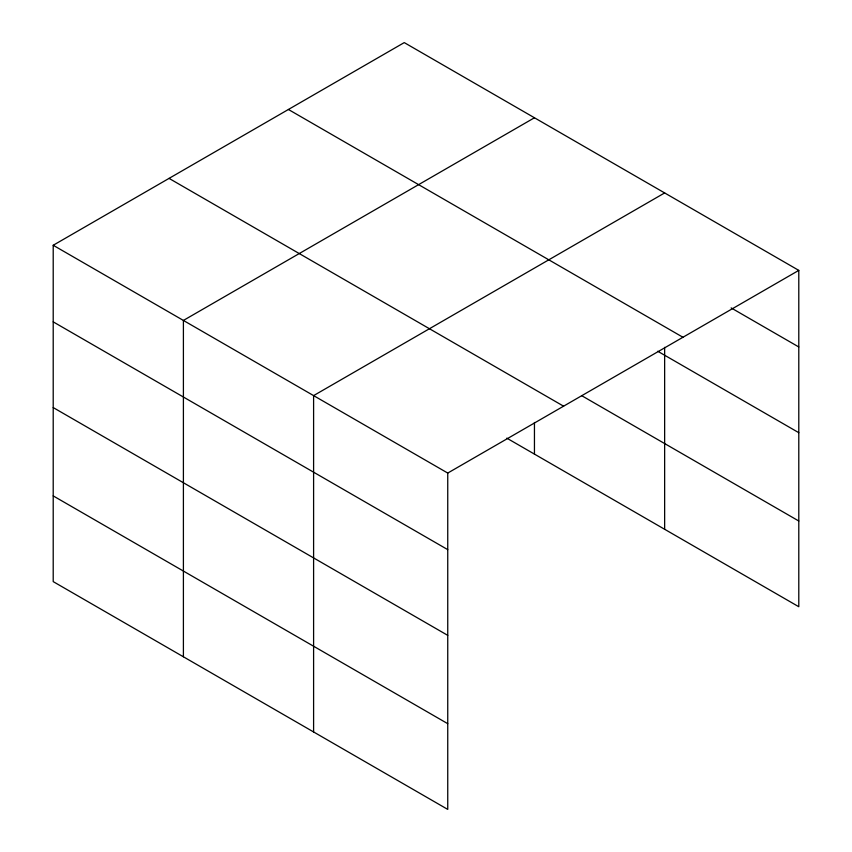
<?xml version="1.0" encoding="UTF-8"?>
<svg xmlns="http://www.w3.org/2000/svg" width="852" height="852" viewBox="0 0 852 852"><rect width="100%" height="100%" fill="white"/><g stroke="black" fill="none" stroke-linecap="round" stroke-linejoin="round"><path stroke-width="1.28" d="M53.207 245.269L447.747 473.062L447.747 809.4L53.207 581.618L53.207 245.269L404.253 42.6L798.793 270.382L798.793 606.731L506.802 438.141M534.449 117.768L183.404 320.437L183.404 656.786M664.645 192.935L313.6 395.616L313.6 731.953M447.747 473.062L798.793 270.382M731.144 307.913L798.793 346.966M288.413 109.482L682.942 337.264M657.733 351.248L798.793 432.688M581.692 395.669L798.793 521.009M169.058 178.387L563.587 406.18M53.207 321.854L447.747 549.636M53.207 407.575L447.747 635.358M53.207 495.896L447.747 723.678M664.645 347.328L664.645 529.284M534.449 422.464L534.449 454.116"/></g></svg>
